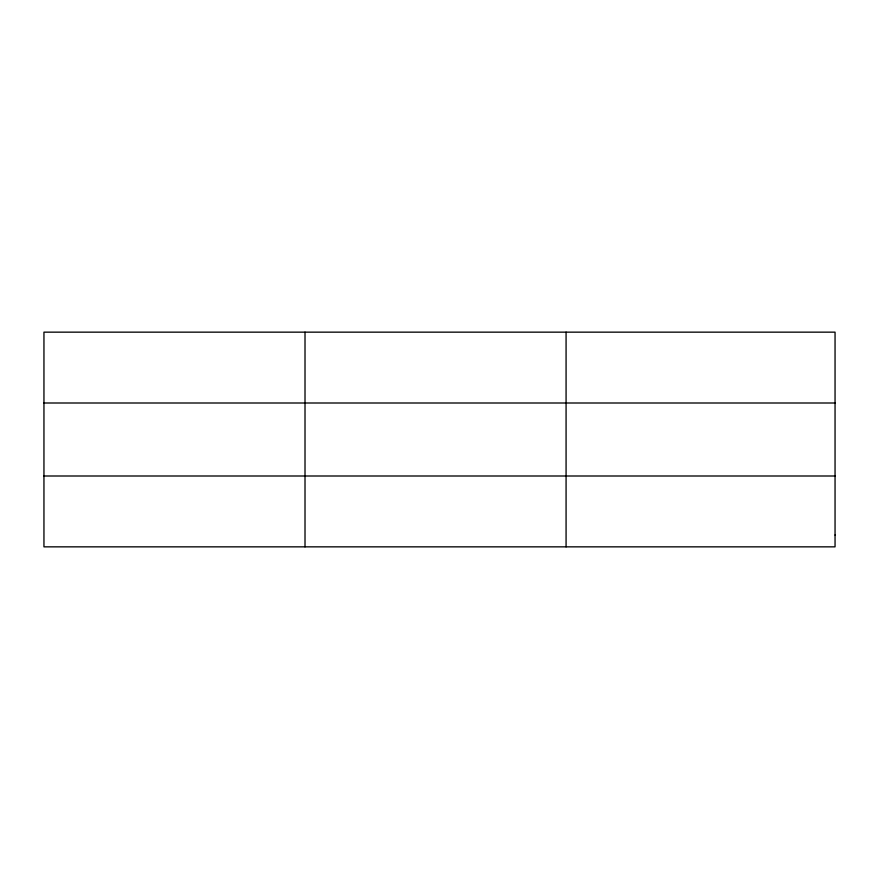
<?xml version="1.0" encoding="UTF-8"?>
<svg xmlns="http://www.w3.org/2000/svg" width="879" height="879" viewBox="0 0 879 879"><rect width="100%" height="100%" fill="white"/><g stroke="black" fill="none" stroke-linecap="round" stroke-linejoin="round"><path stroke-width="1.32" d="M305.013 332.152L305.013 546.848M566.076 332.152L566.076 546.848M43.95 403L835.05 403M43.95 476L835.05 476M835.05 535.036L835.05 546.848L43.95 546.848L43.95 332.152L835.05 332.152L835.05 535.036"/></g></svg>
